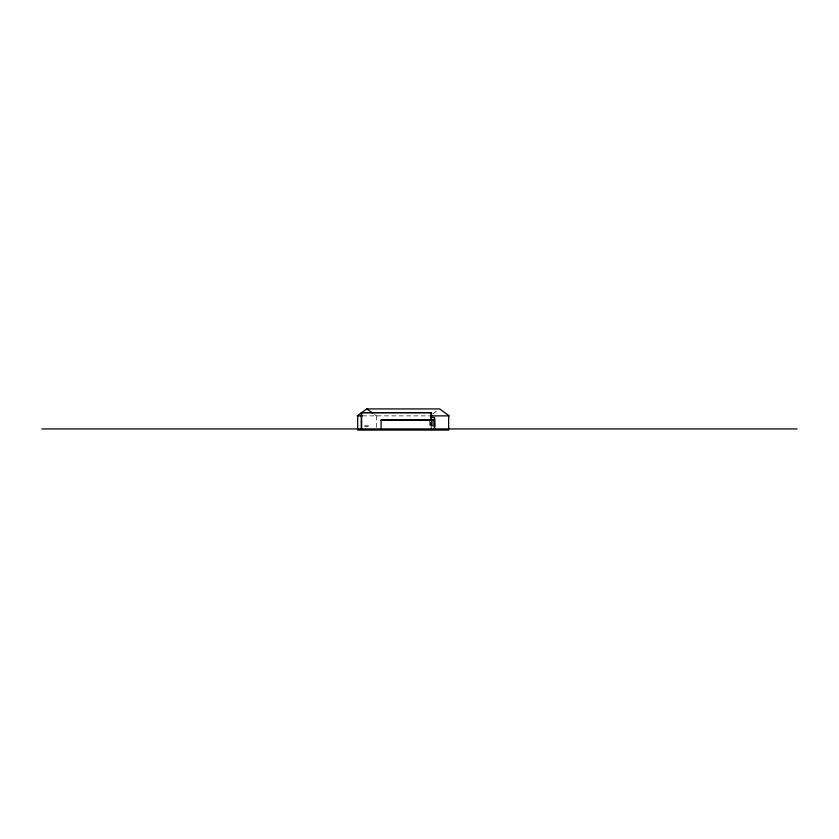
<?xml version="1.0" encoding="UTF-8"?>
<svg xmlns="http://www.w3.org/2000/svg" width="839" height="839" viewBox="0 0 839 839"><rect width="100%" height="100%" fill="white"/><g stroke="black" fill="none" stroke-linecap="round" stroke-linejoin="round"><path stroke-width="0.63" stroke-dasharray="4.2 3.15" d="M432.924 413.784L437.727 410.313M362.364 415.871L430.05 415.871M433.49 421.713L431.204 421.713L431.34 426.978M431.225 422.583L433.511 422.583M431.256 423.454L433.532 423.454M431.277 424.324L433.553 424.324M431.298 425.205L433.574 425.205M431.319 426.076L433.595 426.076M374.477 414.476L376.396 415.871M431.529 421.094L431.529 426.317M431.089 421.241L431.089 426.369M430.281 422.09L430.281 427.282M429.757 421.031L429.757 426.202M376.585 415.871L376.585 428.792"/><path stroke-width="1.26" d="M431.099 415.871L449.243 415.871L439.646 408.918L366.8 408.918L357.204 415.871L362.364 415.871M431.089 417.486L434.571 417.486L434.77 426.453M434.571 419.961L381.095 419.961L381.105 428.928M381.095 420.213L434.224 420.213M364.797 426.055L368.237 426.055M41.95 428.928L797.05 428.928M366.8 408.918L372.558 413.092M448.655 415.871L448.655 430.082L357.687 430.082L357.687 415.871M434.77 428.928L434.476 417.486M434.214 419.961L434.224 428.928M431.529 418.483L431.529 412.652L361.231 412.652L361.231 428.928M431.382 427.859L431.382 428.928M431.089 412.652L431.089 419.961M430.942 412.652L361.808 412.652M430.868 415.63L430.868 417.801M361.672 412.652L361.661 428.928"/></g></svg>
